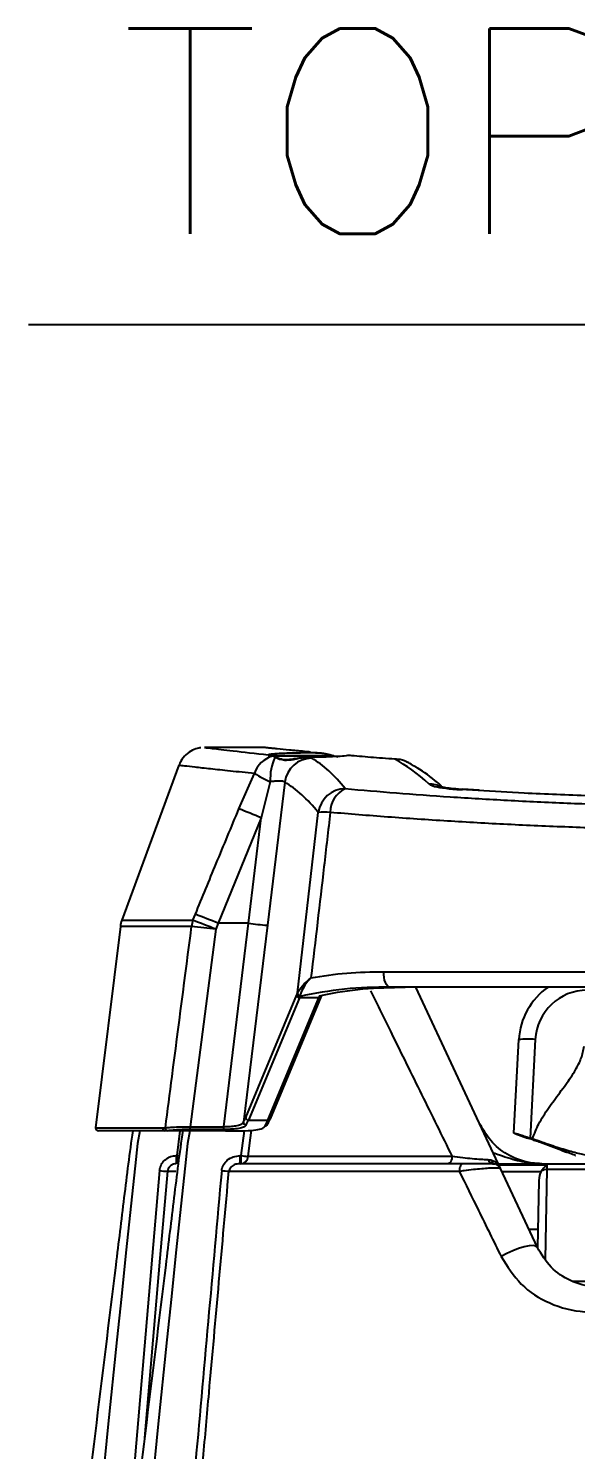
# Model space of a CAD drawing. Extents: x 6 to 134, y 3 to 97.
# Drawn here: x 54.55 to 56.55, y 90.84 to 96.02 of the extents above; entities that cross this region are included whole.
import ezdxf
from ezdxf.enums import TextEntityAlignment as Align

# ---------------------------------------------------------------- set-up
doc = ezdxf.new("R2010")
doc.units = 0
doc.header["$MEASUREMENT"] = 0
doc.layers.add('OBJECT', color=7, linetype='CONTINUOUS')
doc.styles.get("Standard").update_dxf_attribs({"font": 'SIMPLEX'})

msp = doc.modelspace()

# ---------------------------------------------------------------- linework, layer by layer
at = {"layer": 'OBJECT', "color": 1}
msp.add_line((54.5484, 94.9433), (59.8039, 94.9433), dxfattribs=at)
at = {"layer": 'OBJECT'}
for p, q in [((55.4062, 93.3993), (55.1918, 93.3993)), ((55.4249, 93.3716), (55.4249, 93.3715)), ((55.4249, 93.3716), (55.427, 93.3703)), ((55.4293, 93.3693), (55.4295, 93.3693)), ((55.4394, 93.3672), (55.4295, 93.3693)), ((55.4299, 93.3692), (55.4298, 93.3693)), ((55.4298, 93.3693), (55.4298, 93.3693)), ((55.4312, 93.3683), (55.663, 93.3683)), ((55.6631, 93.3683), (55.4318, 93.3683)), ((55.4488, 93.3644), (55.4394, 93.3672)), ((55.663, 93.3683), (55.6631, 93.3683)), ((55.664, 93.3693), (55.6639, 93.3693)), ((55.664, 93.3693), (55.6641, 93.3692)), ((55.6641, 93.3692), (55.6779, 93.3653)), ((55.7143, 93.3693), (55.7141, 93.3693)), ((55.7142, 93.3693), (55.7141, 93.3693)), ((55.7142, 93.3693), (55.7145, 93.3693)), ((55.7145, 93.3693), (55.7143, 93.3693)), ((55.7179, 93.3699), (55.7145, 93.3693)), ((55.7245, 93.3693), (55.7179, 93.3699)), ((55.0977, 93.3342), (54.8894, 92.7682)), ((55.3169, 93.1748), (55.3738, 93.304)), ((55.4314, 93.274), (55.3986, 93.1421)), ((55.4843, 93.2725), (55.4208, 92.75)), ((56.127, 93.2452), (56.1333, 93.2459)), ((56.1908, 93.2417), (56.127, 93.2452)), ((56.196, 93.2426), (56.1333, 93.2462)), ((56.194, 93.2428), (56.1337, 93.2464)), ((55.5309, 92.5028), (55.6067, 93.162)), ((55.3986, 93.1421), (55.2413, 92.7573)), ((55.3519, 92.7573), (55.3986, 93.1421)), ((55.1491, 92.7682), (55.158, 92.7901)), ((54.884, 92.7458), (54.7937, 92.0105)), ((55.1443, 92.7458), (54.884, 92.7458)), ((54.8894, 92.7682), (55.1491, 92.7682)), ((55.2324, 92.7354), (55.1394, 92.0145)), ((55.2413, 92.7573), (55.2324, 92.7354)), ((55.3519, 92.7573), (55.2413, 92.7573)), ((55.2616, 92.0145), (55.3519, 92.7573)), ((55.4208, 92.75), (55.3334, 92.0309)), ((55.8463, 92.5804), (58.5474, 92.5804)), ((58.5242, 92.5243), (55.8695, 92.5243)), ((56.2724, 91.862), (55.9636, 92.5243)), ((55.3417, 92.0487), (55.5279, 92.4958)), ((55.5378, 92.4854), (55.3516, 92.0382)), ((55.4226, 92.0382), (55.6088, 92.4854)), ((55.4319, 92.0436), (55.618, 92.4908)), ((55.5301, 92.501), (55.5309, 92.5028)), ((55.6088, 92.4854), (55.5378, 92.4854)), ((55.5402, 92.4925), (55.54, 92.4904)), ((56.3214, 91.9912), (56.3392, 92.3324)), ((56.3992, 92.3329), (56.3803, 91.973)), ((54.7937, 92.0105), (55.0389, 92.0105)), ((55.0389, 92.0105), (55.0489, 92.0109)), ((55.1394, 92.0044), (55.1394, 92.0145)), ((55.1394, 92.0145), (55.2616, 92.0145)), ((55.2616, 92.0044), (55.1394, 92.0044)), ((55.2616, 92.0044), (55.2616, 92.0145)), ((55.3516, 92.0382), (55.4226, 92.0382)), ((55.0478, 91.9993), (54.8037, 91.9993)), ((55.0578, 91.9997), (55.0478, 91.9993)), ((55.2686, 91.9993), (55.0478, 91.9993)), ((55.1016, 91.9993), (55.0906, 91.9088)), ((55.3364, 92), (55.3244, 91.9088)), ((56.325, 91.9899), (56.3214, 91.9912)), ((56.325, 91.9899), (56.3251, 91.9912)), ((56.325, 91.9899), (56.371, 91.9731)), ((56.3887, 91.97), (56.3803, 91.973)), ((56.4967, 91.928), (56.4188, 91.9563)), ((55.0906, 91.9088), (55.0881, 91.9088)), ((55.0881, 91.9088), (55.0881, 91.8793)), ((55.0906, 91.9088), (55.0906, 91.8793)), ((55.3244, 91.9088), (55.3216, 91.9088)), ((55.3216, 91.8793), (55.3216, 91.9088)), ((55.3244, 91.9088), (55.3244, 91.8793)), ((56.0956, 91.9057), (55.3505, 91.9057)), ((56.4967, 91.928), (56.5136, 91.9218)), ((55.0275, 91.854), (54.8925, 90.2793)), ((55.057, 91.8519), (55.0865, 91.8519)), ((55.2804, 91.8519), (56.1216, 91.8519)), ((56.1363, 91.8793), (55.3216, 91.8793)), ((56.2374, 91.8923), (56.2276, 91.8935)), ((56.2442, 91.8793), (56.251, 91.8787)), ((56.2643, 91.8793), (56.9214, 91.8793)), ((56.4427, 91.8738), (56.2669, 91.8738)), ((56.4069, 91.5737), (56.2724, 91.862)), ((56.2773, 91.8515), (56.4212, 91.8515)), ((56.4212, 91.8515), (56.4221, 91.8529)), ((56.4369, 91.5309), (56.4426, 91.8579)), ((56.4426, 91.8579), (56.4427, 91.8738)), ((56.9214, 91.8579), (56.4426, 91.8579)), ((56.4122, 91.8186), (56.4079, 91.5722)), ((56.4091, 91.6393), (56.3763, 91.6393)), ((56.5355, 91.4507), (56.9714, 91.4507))]:
    msp.add_line(p, q, dxfattribs=at)
at = {"layer": 'OBJECT', "flags": 128}
for points in [[(55.8695, 92.5243), (55.8646, 92.5254), (55.8599, 92.5287), (55.8557, 92.5341), (55.852, 92.5412), (55.8492, 92.5498), (55.8472, 92.5595), (55.8462, 92.5698), (55.8463, 92.5804)], [(55.6187, 92.4934), (55.6184, 92.4917), (55.618, 92.4908)], [(54.9549, 91.9993), (54.9463, 91.9527), (54.9378, 91.8721), (54.9045, 91.554), (54.8879, 91.3949), (54.8715, 91.2358), (54.8388, 90.9175), (54.8173, 90.7053)], [(55.1373, 91.9993), (55.1288, 91.9527), (55.1203, 91.8721), (55.087, 91.554), (55.0704, 91.3949), (55.0539, 91.2358), (55.0213, 90.9175), (54.9998, 90.7053)], [(55.3505, 91.9057), (55.3582, 91.9651), (55.3629, 92.0011)], [(55.1004, 91.9076), (55.0958, 91.9082), (55.0906, 91.9088)], [(56.0956, 91.9057), (56.095, 91.9004), (56.094, 91.8953), (56.0924, 91.8908), (56.0905, 91.8868), (56.0882, 91.8836), (56.0856, 91.8813), (56.0829, 91.8798), (56.0801, 91.8793)], [(54.9735, 90.8788), (55.0297, 91.5345), (55.057, 91.8519)], [(56.1363, 91.8793), (56.1336, 91.8788), (56.131, 91.8773), (56.1285, 91.8748), (56.1263, 91.8714), (56.1245, 91.8673), (56.123, 91.8626), (56.122, 91.8574), (56.1216, 91.8519)], [(56.4069, 91.5737), (56.4016, 91.5783), (56.3913, 91.5803), (56.3768, 91.5794), (56.3588, 91.5758), (56.3384, 91.5697), (56.3167, 91.5614), (56.295, 91.5513), (56.2745, 91.5401)]]:
    msp.add_lwpolyline(points, dxfattribs=at)
at = {"layer": 'OBJECT'}
for centre, radius, start, end in [((55.4646, 93.2754), 0.0952, 105.3477, 162.5386), ((55.4239, 93.3716), 0.000999, 0.0334, 90.0546), ((55.4296, 93.3684), 0.000923, 70.2229, 99.1686), ((55.6294, 93.2827), 0.1982, 155.6676, 182.5322), ((55.5839, 93.2597), 0.1004, 90.6214, 172.6578), ((55.664, 93.3684), 0.000935, 95.0958, 182.0619), ((55.6641, 93.3683), 0.000928, 94.9576, 181.4457), ((55.7632, 93.9815), 0.7815, 240.113, 244.8732), ((55.7067, 93.1479), 0.101, 90.8676, 171.9948), ((55.7462, 93.1627), 0.0955, 115.4103, 180.3891), ((56.0131, 93.1676), 0.0978, 63.2039, 91.0313), ((54.0788, 89.9688), 3.4368, 67.4171, 68.8858), ((55.6287, 92.9861), 0.1773, 82.8774, 97.1226), ((53.9875, 89.697), 3.3072, 67.7219, 69.2715), ((54.9833, 92.7336), 0.1, 159.8, 173), ((55.2543, 92.7339), 0.1106, 161.9536, 173.8113), ((54.8116, 89.5624), 3.2007, 82.4457, 84.0336), ((53.982, 89.6811), 3.3004, 67.7371, 69.291), ((55.5238, 94.051), 1.3051, 262.4274, 265.4721), ((56.5889, 92.3193), 0.25, 124.9152, 177), ((55.5381, 92.4956), 0.0102, 178.7677, 267.9095), ((55.5403, 92.5007), 0.0102, 178.1906, 267.9347), ((55.5411, 92.5027), 0.0102, 179.3462, 265.2479), ((55.6096, 92.4946), 0.00921, 264.7775, 335.6643), ((56.5889, 92.323), 0.19, 90, 177), ((56.3713, 92.0863), 0.2482, 83.5663, 97.4335), ((54.8037, 92.0093), 0.01, 173, 270), ((55.0484, 92.009), 0.00967, 170.6544, 266.2787), ((55.0586, 92.0095), 0.00985, 171.8397, 264.8762), ((55.3436, 92.0303), 0.0102, 176.6195, 268.0996), ((55.352, 92.0485), 0.0102, 178.7677, 267.9095), ((55.4135, 92.0268), 0.00933, 266.5384, 354.4818), ((55.4235, 92.0474), 0.00921, 264.7775, 335.6643), ((55.4558, 92.8909), 0.9909, 262.3835, 263.9005), ((55.3228, 91.907), 0.0278, 273.4847, 357.1677), ((55.0858, 92.4663), 0.6151, 264.5615, 267.3104), ((55.3441, 92.8221), 0.9722, 264.6847, 266.2429), ((56.2465, 91.8989), 0.0197, 195.8828, 263.3455), ((56.256, 91.8974), 0.0193, 195.2973, 255.07), ((56.2452, 91.8493), 0.03, 25, 78.8348), ((56.4415, 91.8178), 0.0401, 88.4209, 118.9184)]:
    msp.add_arc(centre, radius, start, end, dxfattribs=at)
for centre, major_axis, ratio, start_param, end_param in [((53.308, 76.0223), (2.1689, 17.375), 0.120232, 6.166548, 6.230996), ((57.8692, 76.0223), (-2.1689, 17.375), 0.120232, 6.143924, 6.197792), ((53.2094, 76.0345), (2.1692, 17.275), 0.120906, 6.166722, 6.23117), ((55.494, 92.0255), (0.064, 0.5099), 0.120906, 0.385369, 0.412418), ((55.5038, 92.0243), (0.0641, 0.4999), 0.123247, 0.385982, 0.413031), ((55.5749, 92.0243), (0.0641, 0.4999), 0.123247, 0.377133, 0.413031), ((55.3744, 92.5005), (0.0615, 0.4899), 0.120906, 3.445752, 3.554011), ((55.3842, 92.4993), (0.0615, 0.4999), 0.118561, 3.445151, 3.55341), ((55.4553, 92.4993), (0.0615, 0.4999), 0.118561, 3.426946, 3.55341), ((55.4651, 92.4981), (0.0615, 0.4899), 0.120906, 3.427547, 3.554011), ((56.4422, 91.818), (0.0008, 0.0477), 0.62936, 0.801932, 1.57041)]:
    msp.add_ellipse(centre, major_axis=major_axis, ratio=ratio, start_param=start_param, end_param=end_param, dxfattribs=at)
for points, knots in [([(55.1776, 93.3979), (55.1753, 93.3977), (55.1654, 93.3966), (55.1455, 93.3893), (55.1226, 93.3735), (55.1054, 93.3537), (55.1007, 93.3389), (55.0991, 93.3337)], [0, 0, 0, 0, 0.070425, 0.292431, 0.57097, 0.847148, 1, 1, 1, 1]), ([(55.1914, 93.3993), (55.1916, 93.3993), (55.1927, 93.3992), (55.1953, 93.3988), (55.1978, 93.3985), (55.2245, 93.3953), (55.287, 93.3877), (55.3779, 93.3777), (55.4239, 93.3726)], [0, 0, 0, 0, 0.010095, 0.094011, 0.176827, 0.354266, 0.6732, 1, 1, 1, 1]), ([(55.5786, 93.3823), (55.5711, 93.383), (55.5419, 93.3857), (55.4993, 93.3899), (55.4619, 93.3936), (55.4375, 93.3961), (55.4213, 93.3977), (55.4083, 93.399), (55.4069, 93.3992), (55.4061, 93.3993)], [0, 0, 0, 0, 0.065959, 0.253614, 0.454857, 0.562163, 0.682196, 0.827269, 1, 1, 1, 1]), ([(55.4239, 93.3726), (55.4255, 93.3735), (55.4287, 93.3754), (55.4547, 93.3777), (55.493, 93.3794), (55.5408, 93.3803), (55.5784, 93.3804), (55.5981, 93.3802), (55.6012, 93.3802)], [0, 0, 0, 0, 0.19324, 0.386487, 0.579566, 0.772391, 0.965024, 1, 1, 1, 1]), ([(55.4293, 93.3693), (55.4278, 93.3699), (55.4245, 93.3712), (55.4241, 93.3721), (55.4239, 93.3726)], [0, 0, 0, 0, 0.495343, 1, 1, 1, 1]), ([(55.601, 93.3792), (55.5841, 93.3793), (55.5503, 93.3794), (55.5017, 93.3786), (55.4614, 93.377), (55.434, 93.3748), (55.4253, 93.3729), (55.4249, 93.3718), (55.4249, 93.3716)], [0, 0, 0, 0, 0.192566, 0.385131, 0.577738, 0.770507, 0.963514, 1, 1, 1, 1]), ([(55.5678, 93.3636), (55.5509, 93.3616), (55.5219, 93.3581), (55.4853, 93.3515), (55.4626, 93.3584), (55.4522, 93.3629), (55.4488, 93.3644)], [0, 0, 0, 0, 0.356931, 0.612992, 0.87017, 1, 1, 1, 1]), ([(55.4497, 93.3635), (55.4599, 93.3589), (55.4782, 93.3509), (55.5178, 93.3552), (55.5473, 93.3623), (55.565, 93.3626), (55.5679, 93.3626)], [0, 0, 0, 0, 0.35074, 0.624871, 0.939556, 1, 1, 1, 1]), ([(55.7142, 93.3693), (55.7062, 93.3684), (55.69, 93.3666), (55.6485, 93.3646), (55.6059, 93.3636), (55.5784, 93.3636), (55.5678, 93.3636)], [0, 0, 0, 0, 0.276322, 0.552658, 0.828641, 1, 1, 1, 1]), ([(55.5678, 93.3636), (55.5679, 93.3636), (55.5757, 93.3625), (55.5793, 93.3613), (55.5828, 93.3601)], [0, 0, 0, 0, 0.0080179, 1, 1, 1, 1]), ([(55.663, 93.3683), (55.6489, 93.3723), (55.6296, 93.3778), (55.6071, 93.3789), (55.601, 93.3792)], [0, 0, 0, 0, 0.728741, 1, 1, 1, 1]), ([(55.6012, 93.3802), (55.6094, 93.3797), (55.6261, 93.3788), (55.647, 93.374), (55.6591, 93.3706), (55.664, 93.3692)], [0, 0, 0, 0, 0.36126, 0.737829, 1, 1, 1, 1]), ([(55.8864, 93.3563), (55.8564, 93.3586), (55.7963, 93.3632), (55.7441, 93.3677), (55.7179, 93.3699)], [0, 0, 0, 0, 0.498582, 1, 1, 1, 1]), ([(55.9322, 93.3448), (55.9312, 93.3456), (55.9214, 93.3528), (55.9049, 93.3555), (55.8904, 93.3564), (55.8866, 93.3563), (55.8864, 93.3563)], [0, 0, 0, 0, 0.079323, 0.761323, 0.990732, 1, 1, 1, 1]), ([(55.3738, 93.304), (55.3434, 93.3071), (55.2823, 93.3133), (55.2106, 93.3211), (55.1541, 93.3274), (55.118, 93.3315), (55.0995, 93.3336), (55.0992, 93.3337), (55.0991, 93.3337)], [0, 0, 0, 0, 0.176776, 0.355029, 0.53797, 0.722538, 0.884241, 1, 1, 1, 1]), ([(56.0572, 93.2585), (56.0521, 93.2629), (56.0228, 93.2883), (55.9815, 93.3178), (55.9444, 93.3385), (55.9325, 93.3452)], [0, 0, 0, 0, 0.124685, 0.718163, 1, 1, 1, 1]), ([(55.4843, 93.2725), (55.4829, 93.2736), (55.48, 93.2758), (55.4668, 93.2768), (55.45, 93.2761), (55.4372, 93.2747), (55.4314, 93.274)], [0, 0, 0, 0, 0.262327, 0.524834, 0.784589, 1, 1, 1, 1]), ([(55.7052, 93.249), (55.7668, 93.2436), (55.8905, 93.233), (56.0892, 93.2186), (56.2976, 93.206), (56.5122, 93.1958), (56.7302, 93.1883), (56.9511, 93.1835), (57.1766, 93.1817), (57.4008, 93.183), (57.621, 93.1871), (57.8368, 93.194), (58.0507, 93.2036), (58.2662, 93.2161), (58.4813, 93.2312), (58.6193, 93.243), (58.6885, 93.249)], [0, 0, 0, 0, 0.069423, 0.139315, 0.210704, 0.282616, 0.352042, 0.421958, 0.493432, 0.565446, 0.634079, 0.703187, 0.773786, 0.844894, 0.922121, 1, 1, 1, 1]), ([(56.0113, 93.2653), (56.0167, 93.2626), (56.0274, 93.257), (56.0692, 93.2497), (56.1079, 93.2467), (56.127, 93.2452)], [0, 0, 0, 0, 0.336948, 0.673845, 1, 1, 1, 1]), ([(56.1332, 93.246), (56.1316, 93.246), (56.1161, 93.2469), (56.0919, 93.2492), (56.0679, 93.2524), (56.0552, 93.2552), (56.0549, 93.2553), (56.0548, 93.2553)], [0, 0, 0, 0, 0.0381749, 0.3660986, 0.6476387, 0.8762283, 1, 1, 1, 1]), ([(58.214, 93.2423), (58.167, 93.2395), (58.0556, 93.233), (57.8704, 93.2249), (57.6611, 93.2179), (57.4482, 93.2135), (57.2355, 93.2117), (57.0226, 93.2126), (56.8089, 93.216), (56.586, 93.2225), (56.3782, 93.2309), (56.2464, 93.2385), (56.1908, 93.2417)], [0, 0, 0, 0, 0.073735, 0.174905, 0.279004, 0.383102, 0.484278, 0.585454, 0.689583, 0.793713, 0.912817, 1, 1, 1, 1]), ([(55.158, 92.7901), (55.1833, 92.8518), (55.236, 92.9802), (55.2892, 93.1083), (55.3169, 93.1748)], [0, 0, 0, 0, 0.480478, 1, 1, 1, 1]), ([(55.6507, 93.162), (55.6429, 93.096), (55.6195, 92.8948), (55.596, 92.6936), (55.5802, 92.5584)], [0, 0, 0, 0, 0.328344, 1, 1, 1, 1]), ([(58.7431, 93.162), (58.6787, 93.1567), (58.5495, 93.146), (58.3418, 93.1317), (58.1243, 93.1191), (57.9002, 93.1089), (57.6727, 93.1015), (57.4423, 93.0968), (57.2072, 93.0951), (56.9734, 93.0965), (56.7438, 93.1009), (56.5188, 93.108), (56.2959, 93.1177), (56.0748, 93.1302), (55.8575, 93.1449), (55.7198, 93.1563), (55.6507, 93.162)], [0, 0, 0, 0, 0.069874, 0.140224, 0.21209, 0.284485, 0.354361, 0.42473, 0.496663, 0.569139, 0.63829, 0.70792, 0.779053, 0.850702, 0.925062, 1, 1, 1, 1]), ([(55.0489, 92.0109), (55.0569, 92.0732), (55.0887, 92.3181), (55.1205, 92.5631), (55.1443, 92.7458)], [0, 0, 0, 0, 0.25403, 1, 1, 1, 1]), ([(55.5802, 92.5584), (55.6233, 92.5651), (55.71, 92.5783), (55.8007, 92.5797), (55.8463, 92.5804)], [0, 0, 0, 0, 0.497922, 1, 1, 1, 1]), ([(55.5309, 92.5028), (55.5333, 92.5073), (55.5393, 92.5184), (55.5571, 92.5384), (55.5727, 92.5524), (55.5792, 92.5576), (55.5801, 92.5584), (55.5802, 92.5584)], [0, 0, 0, 0, 0.2912753, 0.7317766, 0.9610229, 0.9959916, 1, 1, 1, 1]), ([(55.8695, 92.5243), (55.8134, 92.5234), (55.7004, 92.5215), (55.5937, 92.5008), (55.54, 92.4904)], [0, 0, 0, 0, 0.497068, 1, 1, 1, 1]), ([(55.5802, 92.5584), (55.5801, 92.5584), (55.5793, 92.5575), (55.5769, 92.5549), (55.5689, 92.5458), (55.5558, 92.5286), (55.5437, 92.5072), (55.5412, 92.4967), (55.5402, 92.4925)], [0, 0, 0, 0, 0.003811, 0.036464, 0.111775, 0.383706, 0.753032, 1, 1, 1, 1]), ([(55.6117, 92.492), (55.6153, 92.4929), (55.6667, 92.5049), (55.7693, 92.5208), (55.8726, 92.5231), (55.9245, 92.5243)], [0, 0, 0, 0, 0.035179, 0.514633, 1, 1, 1, 1]), ([(55.7971, 92.5106), (55.823, 92.4582), (55.8842, 92.3344), (55.9838, 92.1327), (56.0583, 91.9814), (56.0956, 91.9057)], [0, 0, 0, 0, 0.267535, 0.633327, 1, 1, 1, 1]), ([(56.3887, 91.97), (56.396, 91.9887), (56.4114, 92.0283), (56.4477, 92.0834), (56.4823, 92.1301), (56.5099, 92.1674), (56.5294, 92.1951), (56.5491, 92.2264), (56.5688, 92.2634), (56.575, 92.2937), (56.578, 92.3085)], [0, 0, 0, 0, 0.15382, 0.32546, 0.503781, 0.600006, 0.681858, 0.763121, 0.884543, 1, 1, 1, 1]), ([(55.0489, 92.0109), (55.055, 92.0114), (55.0672, 92.0123), (55.0962, 92.014), (55.1216, 92.0146), (55.1362, 92.0145), (55.1394, 92.0145)], [0, 0, 0, 0, 0.302947, 0.605662, 0.913216, 1, 1, 1, 1]), ([(55.1394, 92.0044), (55.1292, 92.0043), (55.1089, 92.004), (55.0818, 92.002), (55.0656, 92.0004), (55.0592, 91.9999), (55.0578, 91.9997)], [0, 0, 0, 0, 0.301009, 0.601823, 0.907075, 1, 1, 1, 1]), ([(55.2616, 92.0145), (55.2696, 92.0147), (55.2857, 92.0153), (55.3071, 92.0178), (55.3236, 92.0221), (55.3311, 92.0269), (55.333, 92.0302), (55.3334, 92.0309)], [0, 0, 0, 0, 0.231454, 0.4628, 0.696832, 0.93503, 1, 1, 1, 1]), ([(55.3432, 92.02), (55.3409, 92.0175), (55.3361, 92.0123), (55.3176, 92.0077), (55.2933, 92.0051), (55.2733, 92.0044), (55.2628, 92.0044), (55.2616, 92.0044)], [0, 0, 0, 0, 0.247397, 0.4950802, 0.7354422, 0.9673505, 1, 1, 1, 1]), ([(55.2686, 91.9993), (55.2854, 91.9993), (55.3189, 91.9993), (55.3625, 92.0002), (55.3952, 92.0044), (55.409, 92.0113), (55.4124, 92.0167), (55.4129, 92.0175)], [0, 0, 0, 0, 0.235871, 0.47166, 0.709708, 0.951941, 1, 1, 1, 1]), ([(56.4236, 91.8793), (56.4116, 91.8798), (56.37, 91.8817), (56.3071, 91.9038), (56.2405, 91.9509), (56.2114, 91.9996), (56.197, 92.0237)], [0, 0, 0, 0, 0.130798, 0.454343, 0.731133, 1, 1, 1, 1]), ([(54.7174, 90.2793), (54.7678, 90.6892), (54.8232, 91.1402), (54.8835, 91.6321), (54.8987, 91.7551), (54.9132, 91.8776), (54.9246, 91.9589), (54.9303, 91.9993)], [0, 0, 0, 0, 0.71491, 0.786401, 0.857893, 0.929384, 1, 1, 1, 1]), ([(54.8999, 90.2793), (54.9503, 90.6892), (55.0057, 91.1402), (55.066, 91.6321), (55.0812, 91.7551), (55.0957, 91.8779), (55.1072, 91.9594), (55.1129, 92.0001)], [0, 0, 0, 0, 0.714596, 0.786056, 0.857516, 0.928975, 1, 1, 1, 1]), ([(56.3251, 91.9912), (56.328, 91.9904), (56.3339, 91.9887), (56.3495, 91.9837), (56.3656, 91.9782), (56.3762, 91.9745), (56.3803, 91.973)], [0, 0, 0, 0, 0.272657, 0.546141, 0.8274, 1, 1, 1, 1]), ([(56.4188, 91.9563), (56.4121, 91.9587), (56.3996, 91.9632), (56.3841, 91.9686), (56.3745, 91.972), (56.3702, 91.9734), (56.3709, 91.9732), (56.371, 91.9731)], [0, 0, 0, 0, 0.269503, 0.506961, 0.727956, 0.938633, 1, 1, 1, 1]), ([(56.6053, 91.9093), (56.5937, 91.9103), (56.5706, 91.9122), (56.5173, 91.9266), (56.4559, 91.9462), (56.4111, 91.9621), (56.3887, 91.97)], [0, 0, 0, 0, 0.249468, 0.499319, 0.749167, 1, 1, 1, 1]), ([(55.0275, 91.854), (55.0278, 91.8564), (55.029, 91.8655), (55.0352, 91.8807), (55.0489, 91.8962), (55.0673, 91.9068), (55.0812, 91.9081), (55.0881, 91.9088)], [0, 0, 0, 0, 0.081782, 0.307582, 0.536948, 0.768514, 1, 1, 1, 1]), ([(55.2541, 91.854), (55.2541, 91.8542), (55.2547, 91.861), (55.2591, 91.8755), (55.2739, 91.8936), (55.296, 91.9064), (55.3131, 91.908), (55.3216, 91.9088)], [0, 0, 0, 0, 0.0051729, 0.217905, 0.4629099, 0.7318468, 1, 1, 1, 1]), ([(56.2276, 91.8935), (56.2188, 91.8938), (56.2012, 91.8945), (56.1681, 91.8971), (56.1314, 91.9008), (56.1084, 91.904), (56.0956, 91.9057)], [0, 0, 0, 0, 0.220289, 0.445216, 0.694221, 1, 1, 1, 1]), ([(56.4236, 91.8793), (56.4234, 91.8793), (56.4224, 91.8793), (56.418, 91.8793), (56.3909, 91.88), (56.3396, 91.8869), (56.2892, 91.9035), (56.254, 91.9154), (56.2463, 91.918)], [0, 0, 0, 0, 0.002732, 0.016789, 0.07437, 0.454751, 0.880625, 1, 1, 1, 1]), ([(56.5464, 91.9093), (56.5462, 91.9094), (56.5456, 91.9096), (56.5405, 91.9116), (56.5306, 91.9154), (56.5168, 91.9207), (56.5047, 91.9251), (56.4979, 91.9276), (56.4967, 91.928)], [0, 0, 0, 0, 0.124598, 0.319203, 0.5187, 0.729034, 0.951523, 1, 1, 1, 1]), ([(56.5436, 91.9104), (56.5446, 91.91), (56.5463, 91.9094), (56.5463, 91.9093), (56.5464, 91.9093)], [0, 0, 0, 0, 0.585772, 1, 1, 1, 1]), ([(55.0881, 91.8793), (55.0845, 91.879), (55.0774, 91.8783), (55.068, 91.8731), (55.0609, 91.8653), (55.0577, 91.8577), (55.0571, 91.8531), (55.057, 91.8519)], [0, 0, 0, 0, 0.236418, 0.470095, 0.698088, 0.91992, 1, 1, 1, 1]), ([(55.2541, 91.854), (55.2211, 91.4871), (55.174, 90.9622), (55.1271, 90.4373), (55.113, 90.2793)], [0, 0, 0, 0, 0.699038, 1, 1, 1, 1]), ([(55.1812, 90.7438), (55.183, 90.7637), (55.1919, 90.8633), (55.2249, 91.2327), (55.2563, 91.5821), (55.2804, 91.8519)], [0, 0, 0, 0, 0.053919, 0.269597, 1, 1, 1, 1]), ([(55.3216, 91.8793), (55.3164, 91.8789), (55.3063, 91.8782), (55.2941, 91.8726), (55.287, 91.8664), (55.2831, 91.8609), (55.2811, 91.8564), (55.2806, 91.8529), (55.2804, 91.8519)], [0, 0, 0, 0, 0.29554, 0.57572, 0.740311, 0.809198, 0.945635, 1, 1, 1, 1]), ([(56.1216, 91.8519), (56.1276, 91.8529), (56.1438, 91.8553), (56.1721, 91.8589), (56.2033, 91.862), (56.2306, 91.864), (56.2529, 91.8648), (56.2685, 91.8642), (56.2711, 91.8627), (56.2724, 91.862)], [0, 0, 0, 0, 0.099425, 0.265865, 0.416098, 0.557611, 0.700775, 0.851617, 1, 1, 1, 1]), ([(56.1216, 91.8519), (56.1449, 91.8043), (56.1956, 91.701), (56.2469, 91.5965), (56.2745, 91.5401)], [0, 0, 0, 0, 0.460735, 1, 1, 1, 1]), ([(56.2442, 91.8793), (56.2435, 91.8793), (56.2412, 91.8793), (56.2325, 91.8793), (56.2165, 91.8793), (56.1966, 91.8793), (56.1737, 91.8793), (56.1529, 91.8793), (56.1409, 91.8793), (56.1363, 91.8793)], [0, 0, 0, 0, 0.072611, 0.232465, 0.384312, 0.536497, 0.701328, 0.887553, 1, 1, 1, 1]), ([(56.2677, 91.8684), (56.2649, 91.873), (56.2578, 91.8843), (56.245, 91.8893), (56.2374, 91.8923)], [0, 0, 0, 0, 0.4126476, 1, 1, 1, 1]), ([(56.4221, 91.8529), (56.4245, 91.8564), (56.4292, 91.8632), (56.4363, 91.8699), (56.4408, 91.8728), (56.4427, 91.8738), (56.4427, 91.8738)], [0, 0, 0, 0, 0.378286, 0.740602, 0.992265, 1, 1, 1, 1]), ([(56.2745, 91.5401), (56.2969, 91.5046), (56.3421, 91.433), (56.4509, 91.364), (56.5443, 91.3394), (56.598, 91.3382), (56.607, 91.338)], [0, 0, 0, 0, 0.304165, 0.612213, 0.935018, 1, 1, 1, 1]), ([(56.6335, 91.4293), (56.6273, 91.4295), (56.5902, 91.4303), (56.5262, 91.4483), (56.4528, 91.4973), (56.4221, 91.5483), (56.4069, 91.5737)], [0, 0, 0, 0, 0.063317, 0.382239, 0.692331, 1, 1, 1, 1])]:
    msp.add_open_spline(points, degree=3, knots=knots, dxfattribs=at)

# ---------------------------------------------------------------- texts
at = {"layer": 'OBJECT', "color": 1}
msp.add_text('TOP VIEW', height=0.75, dxfattribs=at).set_placement((57.1964, 95.2747), align=Align.CENTER)

doc.saveas('drawing.dxf')
